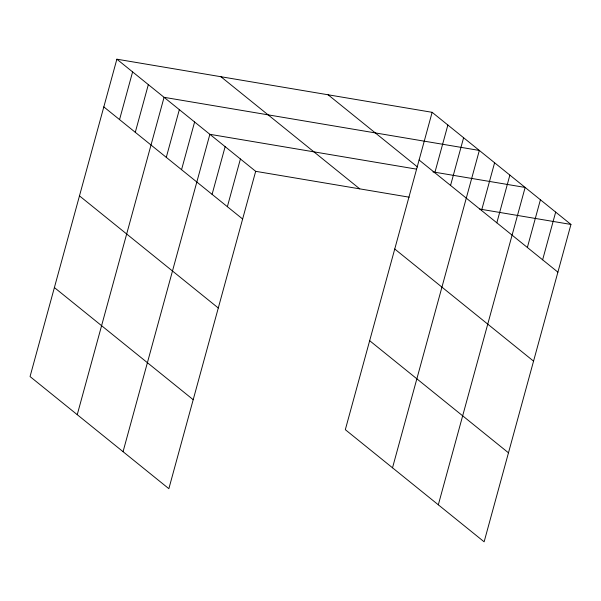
<?xml version="1.0" encoding="UTF-8"?>
<svg xmlns="http://www.w3.org/2000/svg" width="601" height="601" viewBox="0 0 601 601"><rect width="100%" height="100%" fill="white"/><g stroke="black" fill="none" stroke-linecap="round" stroke-linejoin="round"><path stroke-width="0.9" d="M116.872 59.191L30.05 376.557L168.858 488.681L255.68 171.323L116.872 59.191L432.142 112.319L570.95 224.443L484.128 541.809L345.32 429.677L432.142 112.319M119.554 119.599L132.603 71.902M135.285 132.31L148.334 84.613M77.244 414.675L164.065 97.317L479.335 150.445L392.513 467.803M166.289 157.349L179.338 109.652M181.555 169.685L194.604 121.988M123.055 451.682L209.877 134.316L416.523 169.144M212.093 194.356L225.142 146.652M227.366 206.684L240.415 158.987M434.823 172.727L447.873 125.031M450.555 185.439L463.604 137.734M481.551 210.478L494.6 162.773M496.824 222.813L509.873 175.109M438.324 504.802L525.139 187.444L432.968 171.909M527.362 247.477L540.412 199.78M542.628 259.812L555.677 212.108M255.68 171.323L409.191 197.188M479.688 209.065L570.95 224.443M419.092 160.016L557.901 272.148M328.101 94.785L417.47 166.973M220.905 76.725L359.721 188.849M394.744 249.009L533.553 361.133M103.823 106.895L242.631 219.019M369.66 340.692L508.476 452.816M79.475 195.881L218.291 308.005M54.398 287.563L193.206 399.695"/></g></svg>
